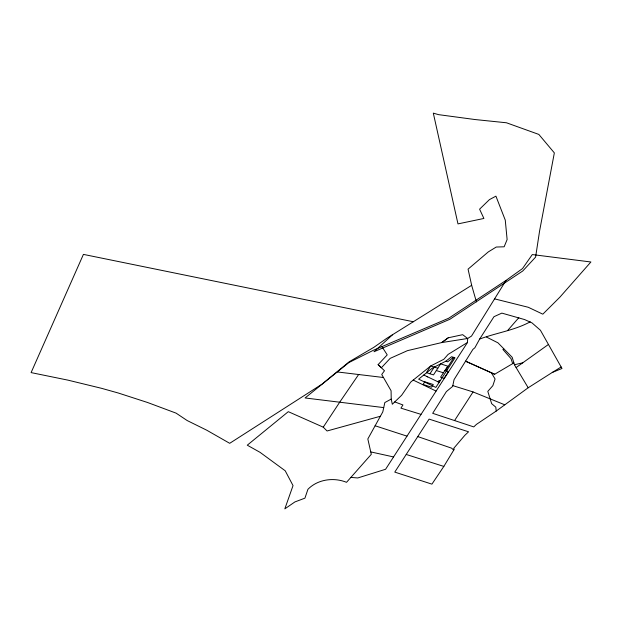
<?xml version="1.0" encoding="UTF-8"?>
<svg xmlns="http://www.w3.org/2000/svg" width="622" height="622" viewBox="0 0 622 622"><rect width="100%" height="100%" fill="white"/><g stroke="black" fill="none" stroke-linecap="round" stroke-linejoin="round"><path stroke-width="0.93" d="M350.87 477.408L357.774 477.96L385.593 469.276L467.487 342.481L467.643 338.492L462.667 334.683L448.244 337.793L441.737 342.567L407.496 350.637L390.173 358.365L381.379 367.75L378.122 364.624L387.226 354.882L381.931 346.617M452.816 385.624L454.044 379.661L472.938 349.346L474.858 347.784L479.671 339.044L493.977 316.691L501.853 313.115L524.641 319.576L532.02 322.911L540.432 330.259L561.993 368.488L552.258 372.461L528.187 387.763L496.216 411.064L476.444 424.375L473.754 426.91L432.679 413.319L446.371 391.596L452.653 386.394L452.816 385.624L473.07 391.938L504.745 404.798M443.836 466.414L454.285 449.177L453.64 448.439L464.875 435.283L468.568 431.8L429.094 419.104L394.776 472.106L431.917 484.141L443.836 466.414L406.244 454.464M494.576 298.871L528.296 307.284L542.819 314.172L559.94 297.106L590.9 261.986L532.3 254.561L522.519 268.572L506.02 280.413L471.515 336.074L467.643 338.492L441.737 342.567L448.244 337.793M427.687 376.878L426.801 376.45M429.95 373.783L434.273 367.104M438.137 381.892L439.093 380.415L440.166 380.757M453.936 357.479L446.005 369.732L447.07 370.074M454.565 420.565L473.07 391.938M380.384 416.258L327.071 430.984L323.246 427.166L339.721 402.17L358.637 374.522L359.088 374.568M507.676 330.469L518.826 317.679M503.711 348.67L502.934 349.478L511.035 358.676L512.676 363.621L513.881 362.914L494.669 374.257L465.645 361.219L494.669 374.257M392.614 334.675L374.001 351.749L449.9 319.265L522.76 270.982L535.604 257.096L539.554 231.182L554.342 152.888L538.839 134.422L506.463 122.775L474.983 119.533L438.526 114.642L433.309 113.134L457.979 223.897L483.9 218.462L479.593 209.171L489.428 199.623L495.921 196.155L505.266 220.126L507.124 239.556L504.147 246.794L496.247 247.035L488.286 251.918L468.063 269.147L471.663 285.304L476.429 301.895M383.727 407.597L305.068 397.963L348.833 362.587L373.62 350.155L448.757 318.2L506.02 280.413M445.826 361.219L451.595 356.725L455.001 357.821L435.851 387.42L418.629 379.163L432.36 368.092L445.826 361.219L447.692 361.817L453.461 357.323M516.104 367.563L548.441 344.464M471.663 285.304L386.55 338.454L373.838 347.34L349.167 361.802L322.072 384.116L229.705 443.315L206.729 430.199L187.175 420.55L176.088 413.14L147.531 402.488L118.359 393.034L101.479 388.299L67.86 380.12L31.1 372.601L83.418 254.39L413.319 321.745M467.487 342.481L448.073 354.439L443.851 359.267L430.727 365.961L410.699 382.11L401.649 395.242L392.311 404.253L391.222 399.083L391.082 390.764L381.729 374.475L384.489 370.751L378.122 364.624M552.258 372.461L561.145 366.98M391.222 399.083L384.831 402.558L382.794 411.896L367.827 438.961L371.295 454.317L346.532 482.322C333.82 477.113 317.71 479.267 307.929 489.304L304.92 498.16L294.906 501.931L284.822 508.866L293.032 485.603L285.218 470.784L260.058 452.342L247.276 445.189L288.297 411.671L323.246 427.166M479.671 339.044C496.403 332.809 514.612 330.336 530.247 321.807M486.435 337.038L497.973 342.839L512.201 357.308L514.433 364.772L522.775 362.797M337.451 371.964L383.471 377.507M370.743 451.906L393.563 456.937M421.024 414.369L400.918 408.141L402.947 404.969L394.745 401.905M437.81 368.247L430.727 365.961L426.412 372.64L433.495 374.918L440.648 363.862L447.731 366.148L440.578 377.204L444.124 378.347L448.439 371.668L444.893 370.525M436.325 370.541L443.416 372.819M375.113 425.775L406.982 436.139M417.945 436.644L451.549 448.143L453.726 450.103M423.784 375.004L439.124 382.359M413.202 380.089L436.069 391.059M514.433 364.772L528.187 387.763M491.388 372.78L495.073 378.992L492.842 385.687L487.796 391.386L491.652 403.662L495.812 407.169L496.216 411.064M424.772 381.791L423.046 384.458L431.544 387.203L433.27 384.528L424.772 381.791"/></g></svg>
